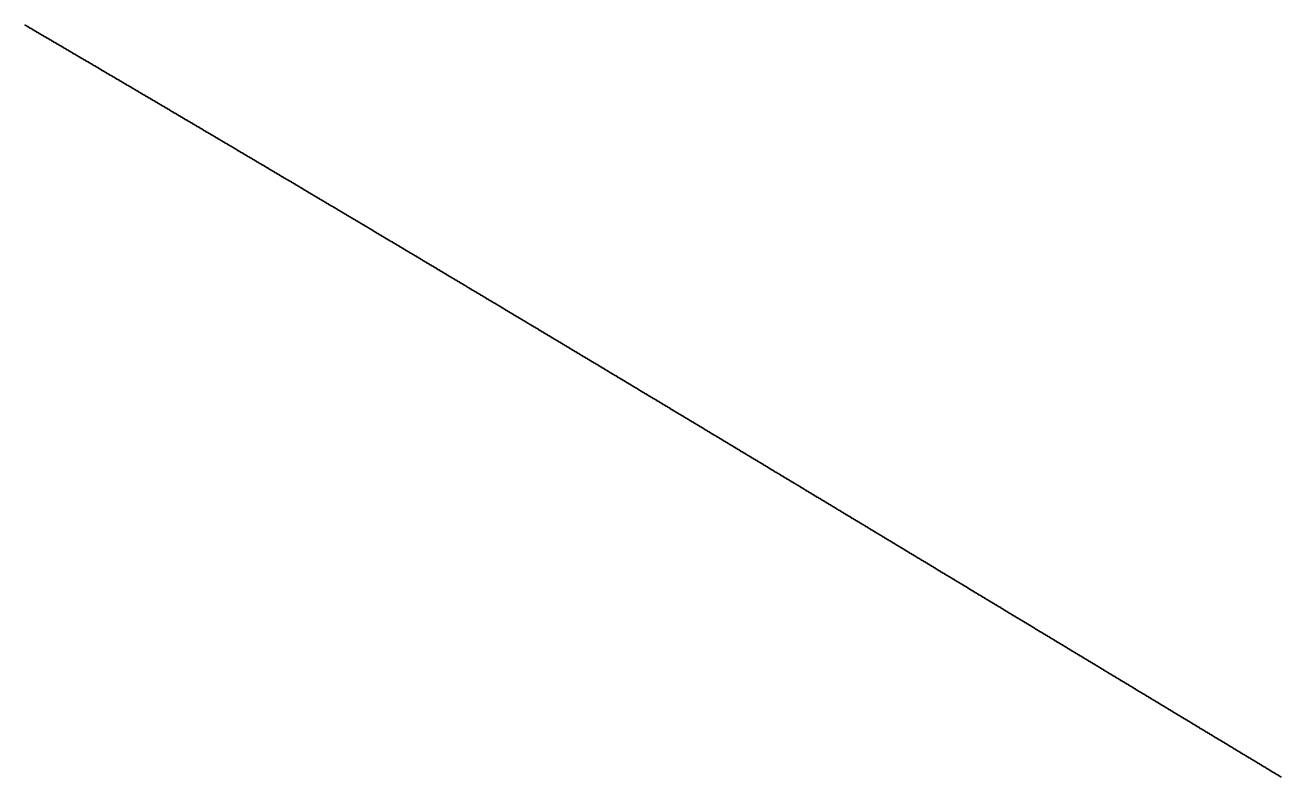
# Model space of a CAD drawing. Header units: metres. Extents: x 0 to 360, y 0 to 49.
# Drawn here: x 270.01 to 281.25, y 24.06 to 30.78 of the extents above; entities that cross this region are included whole.
import ezdxf

# ---------------------------------------------------------------- set-up
doc = ezdxf.new("R2010")
doc.units = ezdxf.units.M

msp = doc.modelspace()

# ---------------------------------------------------------------- linework, layer by layer
for p in [(270.006, 30.785), (270.013, 30.781), (270.019, 30.777), (270.026, 30.773), (270.033, 30.769), (270.039, 30.765), (270.046, 30.761), (270.052, 30.758), (270.059, 30.754), (270.066, 30.75), (270.072, 30.746), (270.079, 30.742), (270.086, 30.738), (270.092, 30.734), (270.099, 30.73), (270.105, 30.727), (270.112, 30.723), (270.119, 30.719), (270.125, 30.715), (270.132, 30.711), (270.138, 30.707), (270.145, 30.703), (270.152, 30.699), (270.158, 30.696), (270.165, 30.692), (270.172, 30.688), (270.178, 30.684), (270.185, 30.68), (270.191, 30.676), (270.198, 30.672), (270.205, 30.668), (270.211, 30.665), (270.218, 30.661), (270.225, 30.657), (270.231, 30.653), (270.238, 30.649), (270.244, 30.645), (270.251, 30.641), (270.258, 30.637), (270.264, 30.633), (270.271, 30.63), (270.278, 30.626), (270.284, 30.622), (270.291, 30.618), (270.297, 30.614), (270.304, 30.61), (270.311, 30.606), (270.317, 30.602), (270.324, 30.599), (270.331, 30.595), (270.337, 30.591), (270.344, 30.587), (270.35, 30.583), (270.357, 30.579), (270.364, 30.575), (270.37, 30.571), (270.377, 30.567), (270.384, 30.564), (270.39, 30.56), (270.397, 30.556), (270.403, 30.552), (270.41, 30.548), (270.417, 30.544), (270.423, 30.54), (270.43, 30.536), (270.437, 30.532), (270.443, 30.529), (270.45, 30.525), (270.456, 30.521), (270.463, 30.517), (270.47, 30.513), (270.476, 30.509), (270.483, 30.505), (270.49, 30.501), (270.496, 30.497), (270.503, 30.493), (270.51, 30.49), (270.516, 30.486), (270.523, 30.482), (270.529, 30.478), (270.536, 30.474), (270.543, 30.47), (270.549, 30.466), (270.556, 30.462), (270.563, 30.458), (270.569, 30.455), (270.576, 30.451), (270.583, 30.447), (270.589, 30.443), (270.596, 30.439), (270.602, 30.435), (270.609, 30.431), (270.616, 30.427), (270.622, 30.423), (270.629, 30.419), (270.636, 30.416), (270.642, 30.412), (270.649, 30.408), (270.656, 30.404), (270.662, 30.4), (270.669, 30.396), (270.675, 30.392), (270.682, 30.388), (270.689, 30.384), (270.695, 30.38), (270.702, 30.377), (270.709, 30.373), (270.715, 30.369), (270.722, 30.365), (270.729, 30.361), (270.735, 30.357), (270.742, 30.353), (270.748, 30.349), (270.755, 30.345), (270.762, 30.341), (270.768, 30.337), (270.775, 30.334), (270.782, 30.33), (270.788, 30.326), (270.795, 30.322), (270.802, 30.318), (270.808, 30.314), (270.815, 30.31), (270.822, 30.306), (270.828, 30.302), (270.835, 30.298), (270.841, 30.295), (270.848, 30.291), (270.855, 30.287), (270.861, 30.283), (270.868, 30.279), (270.875, 30.275), (270.881, 30.271), (270.888, 30.267), (270.895, 30.263), (270.901, 30.259), (270.908, 30.255), (270.915, 30.251), (270.921, 30.248), (270.928, 30.244), (270.934, 30.24), (270.941, 30.236), (270.948, 30.232), (270.954, 30.228), (270.961, 30.224), (270.968, 30.22), (270.974, 30.216), (270.981, 30.212), (270.988, 30.208), (270.994, 30.205), (271.001, 30.201), (271.008, 30.197), (271.014, 30.193), (271.021, 30.189), (271.028, 30.185), (271.034, 30.181), (271.041, 30.177), (271.048, 30.173), (271.054, 30.169), (271.061, 30.165), (271.068, 30.161), (271.074, 30.158), (271.081, 30.154), (271.087, 30.15), (271.094, 30.146), (271.101, 30.142), (271.107, 30.138), (271.114, 30.134), (271.121, 30.13), (271.127, 30.126), (271.134, 30.122), (271.141, 30.118), (271.147, 30.114), (271.154, 30.11), (271.161, 30.107), (271.167, 30.103), (271.174, 30.099), (271.181, 30.095), (271.187, 30.091), (271.194, 30.087), (271.201, 30.083), (271.207, 30.079), (271.214, 30.075), (271.221, 30.071), (271.227, 30.067), (271.234, 30.063), (271.241, 30.059), (271.247, 30.055), (271.254, 30.052), (271.261, 30.048), (271.267, 30.044), (271.274, 30.04), (271.281, 30.036), (271.287, 30.032), (271.294, 30.028), (271.3, 30.024), (271.307, 30.02), (271.314, 30.016), (271.32, 30.012), (271.327, 30.008), (271.334, 30.004), (271.34, 30), (271.347, 29.997), (271.354, 29.993), (271.36, 29.989), (271.367, 29.985), (271.374, 29.981), (271.38, 29.977), (271.387, 29.973), (271.394, 29.969), (271.4, 29.965), (271.407, 29.961), (271.414, 29.957), (271.42, 29.953), (271.427, 29.949), (271.434, 29.945), (271.44, 29.941), (271.447, 29.938), (271.454, 29.934), (271.46, 29.93), (271.467, 29.926), (271.474, 29.922), (271.48, 29.918), (271.487, 29.914), (271.494, 29.91), (271.5, 29.906), (271.507, 29.902), (271.514, 29.898), (271.52, 29.894), (271.527, 29.89), (271.534, 29.886), (271.54, 29.882), (271.547, 29.878), (271.554, 29.875), (271.56, 29.871), (271.567, 29.867), (271.574, 29.863), (271.58, 29.859), (271.587, 29.855), (271.594, 29.851), (271.6, 29.847), (271.607, 29.843), (271.614, 29.839), (271.62, 29.835), (271.627, 29.831), (271.634, 29.827), (271.641, 29.823), (271.647, 29.819), (271.654, 29.815), (271.661, 29.811), (271.667, 29.807), (271.674, 29.804), (271.681, 29.8), (271.687, 29.796), (271.694, 29.792), (271.701, 29.788), (271.707, 29.784), (271.714, 29.78), (271.721, 29.776), (271.727, 29.772), (271.734, 29.768), (271.741, 29.764), (271.747, 29.76), (271.754, 29.756), (271.761, 29.752), (271.767, 29.748), (271.774, 29.744), (271.781, 29.74), (271.787, 29.736), (271.794, 29.732), (271.801, 29.728), (271.807, 29.725), (271.814, 29.721), (271.821, 29.717), (271.827, 29.713), (271.834, 29.709), (271.841, 29.705), (271.848, 29.701), (271.854, 29.697), (271.861, 29.693), (271.868, 29.689), (271.874, 29.685), (271.881, 29.681), (271.888, 29.677), (271.894, 29.673), (271.901, 29.669), (271.908, 29.665), (271.914, 29.661), (271.921, 29.657), (271.928, 29.653), (271.934, 29.649), (271.941, 29.645), (271.948, 29.641), (271.954, 29.638), (271.961, 29.634), (271.968, 29.63), (271.974, 29.626), (271.981, 29.622), (271.988, 29.618), (271.995, 29.614), (272.001, 29.61), (272.008, 29.606), (272.015, 29.602), (272.021, 29.598), (272.028, 29.594), (272.035, 29.59), (272.041, 29.586), (272.048, 29.582), (272.055, 29.578), (272.061, 29.574), (272.068, 29.57), (272.075, 29.566), (272.081, 29.562), (272.088, 29.558), (272.095, 29.554), (272.102, 29.55), (272.108, 29.546), (272.115, 29.542), (272.122, 29.538), (272.128, 29.535), (272.135, 29.531), (272.142, 29.527), (272.148, 29.523), (272.155, 29.519), (272.162, 29.515), (272.168, 29.511), (272.175, 29.507), (272.182, 29.503), (272.189, 29.499), (272.195, 29.495), (272.202, 29.491), (272.209, 29.487), (272.215, 29.483), (272.222, 29.479), (272.229, 29.475), (272.235, 29.471), (272.242, 29.467), (272.249, 29.463), (272.255, 29.459), (272.262, 29.455), (272.269, 29.451), (272.276, 29.447), (272.282, 29.443), (272.289, 29.439), (272.296, 29.435), (272.302, 29.431), (272.309, 29.427), (272.316, 29.423), (272.322, 29.419), (272.329, 29.415), (272.336, 29.411), (272.343, 29.407), (272.349, 29.404), (272.356, 29.4), (272.363, 29.396), (272.369, 29.392), (272.376, 29.388), (272.383, 29.384), (272.389, 29.38), (272.396, 29.376), (272.403, 29.372), (272.41, 29.368), (272.416, 29.364), (272.423, 29.36), (272.43, 29.356), (272.436, 29.352), (272.443, 29.348), (272.45, 29.344), (272.456, 29.34), (272.463, 29.336), (272.47, 29.332), (272.477, 29.328), (272.483, 29.324), (272.49, 29.32), (272.497, 29.316), (272.503, 29.312), (272.51, 29.308), (272.517, 29.304), (272.524, 29.3), (272.53, 29.296), (272.537, 29.292), (272.544, 29.288), (272.55, 29.284), (272.557, 29.28), (272.564, 29.276), (272.57, 29.272), (272.577, 29.268), (272.584, 29.264), (272.591, 29.26), (272.597, 29.256), (272.604, 29.252), (272.611, 29.248), (272.617, 29.244), (272.624, 29.24), (272.631, 29.236), (272.638, 29.232), (272.644, 29.228), (272.651, 29.224), (272.658, 29.22), (272.664, 29.216), (272.671, 29.212), (272.678, 29.208), (272.685, 29.204), (272.691, 29.2), (272.698, 29.196), (272.705, 29.192), (272.711, 29.188), (272.718, 29.184), (272.725, 29.18), (272.732, 29.176), (272.738, 29.172), (272.745, 29.168), (272.752, 29.164), (272.758, 29.16), (272.765, 29.157), (272.772, 29.153), (272.779, 29.149), (272.785, 29.145), (272.792, 29.141), (272.799, 29.137), (272.805, 29.133), (272.812, 29.129), (272.819, 29.125), (272.826, 29.121), (272.832, 29.117), (272.839, 29.113), (272.846, 29.109), (272.852, 29.105), (272.859, 29.101), (272.866, 29.097), (272.873, 29.093), (272.879, 29.089), (272.886, 29.085), (272.893, 29.081), (272.899, 29.077), (272.906, 29.073), (272.913, 29.069), (272.92, 29.065), (272.926, 29.061), (272.933, 29.057), (272.94, 29.053), (272.946, 29.049), (272.953, 29.045), (272.96, 29.041), (272.967, 29.037), (272.973, 29.033), (272.98, 29.029), (272.987, 29.025), (272.994, 29.021), (273, 29.017), (273.007, 29.013), (273.014, 29.009), (273.02, 29.005), (273.027, 29.001), (273.034, 28.997), (273.041, 28.993), (273.047, 28.989), (273.054, 28.985), (273.061, 28.981), (273.068, 28.977), (273.074, 28.973), (273.081, 28.969), (273.088, 28.965), (273.094, 28.961), (273.101, 28.957), (273.108, 28.953), (273.115, 28.949), (273.121, 28.945), (273.128, 28.941), (273.135, 28.936), (273.142, 28.932), (273.148, 28.928), (273.155, 28.924), (273.162, 28.92), (273.168, 28.916), (273.175, 28.912), (273.182, 28.908), (273.189, 28.904), (273.195, 28.9), (273.202, 28.896), (273.209, 28.892), (273.216, 28.888), (273.222, 28.884), (273.229, 28.88), (273.236, 28.876), (273.242, 28.872), (273.249, 28.868), (273.256, 28.864), (273.263, 28.86), (273.269, 28.856), (273.276, 28.852), (273.283, 28.848), (273.29, 28.844), (273.296, 28.84), (273.303, 28.836), (273.31, 28.832), (273.317, 28.828), (273.323, 28.824), (273.33, 28.82), (273.337, 28.816), (273.344, 28.812), (273.35, 28.808), (273.357, 28.804), (273.364, 28.8), (273.37, 28.796), (273.377, 28.792), (273.384, 28.788), (273.391, 28.784), (273.397, 28.78), (273.404, 28.776), (273.411, 28.772), (273.418, 28.768), (273.424, 28.764), (273.431, 28.76), (273.438, 28.756), (273.445, 28.752), (273.451, 28.748), (273.458, 28.744), (273.465, 28.74), (273.472, 28.736), (273.478, 28.732), (273.485, 28.728), (273.492, 28.724), (273.499, 28.72), (273.505, 28.716), (273.512, 28.712), (273.519, 28.708), (273.526, 28.704), (273.532, 28.7), (273.539, 28.696), (273.546, 28.692), (273.552, 28.687), (273.559, 28.683), (273.566, 28.679), (273.573, 28.675), (273.579, 28.671), (273.586, 28.667), (273.593, 28.663), (273.6, 28.659), (273.606, 28.655), (273.613, 28.651), (273.62, 28.647), (273.627, 28.643), (273.633, 28.639), (273.64, 28.635), (273.647, 28.631), (273.654, 28.627), (273.66, 28.623), (273.667, 28.619), (273.674, 28.615), (273.681, 28.611), (273.687, 28.607), (273.694, 28.603), (273.701, 28.599), (273.708, 28.595), (273.714, 28.591), (273.721, 28.587), (273.728, 28.583), (273.735, 28.579), (273.741, 28.575), (273.748, 28.571), (273.755, 28.567), (273.762, 28.563), (273.768, 28.559), (273.775, 28.555), (273.782, 28.551), (273.789, 28.546), (273.795, 28.542), (273.802, 28.538), (273.809, 28.534), (273.816, 28.53), (273.822, 28.526), (273.829, 28.522), (273.836, 28.518), (273.843, 28.514), (273.85, 28.51), (273.856, 28.506), (273.863, 28.502), (273.87, 28.498), (273.877, 28.494), (273.883, 28.49), (273.89, 28.486), (273.897, 28.482), (273.904, 28.478), (273.91, 28.474), (273.917, 28.47), (273.924, 28.466), (273.931, 28.462), (273.937, 28.458), (273.944, 28.454), (273.951, 28.45), (273.958, 28.446), (273.964, 28.442), (273.971, 28.437), (273.978, 28.433), (273.985, 28.429), (273.991, 28.425), (273.998, 28.421), (274.005, 28.417), (274.012, 28.413), (274.019, 28.409), (274.025, 28.405), (274.032, 28.401), (274.039, 28.397), (274.046, 28.393), (274.052, 28.389), (274.059, 28.385), (274.066, 28.381), (274.073, 28.377), (274.079, 28.373), (274.086, 28.369), (274.093, 28.365), (274.1, 28.361), (274.106, 28.357), (274.113, 28.353), (274.12, 28.349), (274.127, 28.344), (274.134, 28.34), (274.14, 28.336), (274.147, 28.332), (274.154, 28.328), (274.161, 28.324), (274.167, 28.32), (274.174, 28.316), (274.181, 28.312), (274.188, 28.308), (274.194, 28.304), (274.201, 28.3), (274.208, 28.296), (274.215, 28.292), (274.222, 28.288), (274.228, 28.284), (274.235, 28.28), (274.242, 28.276), (274.249, 28.272), (274.255, 28.268), (274.262, 28.263), (274.269, 28.259), (274.276, 28.255), (274.282, 28.251), (274.289, 28.247), (274.296, 28.243), (274.303, 28.239), (274.31, 28.235), (274.316, 28.231), (274.323, 28.227), (274.33, 28.223), (274.337, 28.219), (274.343, 28.215), (274.35, 28.211), (274.357, 28.207), (274.364, 28.203), (274.371, 28.199), (274.377, 28.195), (274.384, 28.19), (274.391, 28.186), (274.398, 28.182), (274.404, 28.178), (274.411, 28.174), (274.418, 28.17), (274.425, 28.166), (274.432, 28.162), (274.438, 28.158), (274.445, 28.154), (274.452, 28.15), (274.459, 28.146), (274.465, 28.142), (274.472, 28.138), (274.479, 28.134), (274.486, 28.13), (274.493, 28.126), (274.499, 28.121), (274.506, 28.117), (274.513, 28.113), (274.52, 28.109), (274.527, 28.105), (274.533, 28.101), (274.54, 28.097), (274.547, 28.093), (274.554, 28.089), (274.56, 28.085), (274.567, 28.081), (274.574, 28.077), (274.581, 28.073), (274.588, 28.069), (274.594, 28.065), (274.601, 28.061), (274.608, 28.056), (274.615, 28.052), (274.622, 28.048), (274.628, 28.044), (274.635, 28.04), (274.642, 28.036), (274.649, 28.032), (274.655, 28.028), (274.662, 28.024), (274.669, 28.02), (274.676, 28.016), (274.683, 28.012), (274.689, 28.008), (274.696, 28.004), (274.703, 28), (274.71, 27.995), (274.717, 27.991), (274.723, 27.987), (274.73, 27.983), (274.737, 27.979), (274.744, 27.975), (274.751, 27.971), (274.757, 27.967), (274.764, 27.963), (274.771, 27.959), (274.778, 27.955), (274.784, 27.951), (274.791, 27.947), (274.798, 27.943), (274.805, 27.938), (274.812, 27.934), (274.818, 27.93), (274.825, 27.926), (274.832, 27.922), (274.839, 27.918), (274.846, 27.914), (274.852, 27.91), (274.859, 27.906), (274.866, 27.902), (274.873, 27.898), (274.88, 27.894), (274.886, 27.89), (274.893, 27.885), (274.9, 27.881), (274.907, 27.877), (274.914, 27.873), (274.92, 27.869), (274.927, 27.865), (274.934, 27.861), (274.941, 27.857), (274.948, 27.853), (274.954, 27.849), (274.961, 27.845), (274.968, 27.841), (274.975, 27.837), (274.982, 27.832), (274.988, 27.828), (274.995, 27.824), (275.002, 27.82), (275.009, 27.816), (275.016, 27.812), (275.022, 27.808), (275.029, 27.804), (275.036, 27.8), (275.043, 27.796), (275.05, 27.792), (275.056, 27.788), (275.063, 27.783), (275.07, 27.779), (275.077, 27.775), (275.084, 27.771), (275.09, 27.767), (275.097, 27.763), (275.104, 27.759), (275.111, 27.755), (275.118, 27.751), (275.125, 27.747), (275.131, 27.743), (275.138, 27.739), (275.145, 27.734), (275.152, 27.73), (275.159, 27.726), (275.165, 27.722), (275.172, 27.718), (275.179, 27.714), (275.186, 27.71), (275.193, 27.706), (275.199, 27.702), (275.206, 27.698), (275.213, 27.694), (275.22, 27.69), (275.227, 27.685), (275.233, 27.681), (275.24, 27.677), (275.247, 27.673), (275.254, 27.669), (275.261, 27.665), (275.268, 27.661), (275.274, 27.657), (275.281, 27.653), (275.288, 27.649), (275.295, 27.645), (275.302, 27.64), (275.308, 27.636), (275.315, 27.632), (275.322, 27.628), (275.329, 27.624), (275.336, 27.62), (275.343, 27.616), (275.349, 27.612), (275.356, 27.608), (275.363, 27.604), (275.37, 27.6), (275.377, 27.595), (275.383, 27.591), (275.39, 27.587), (275.397, 27.583), (275.404, 27.579), (275.411, 27.575), (275.418, 27.571), (275.424, 27.567), (275.431, 27.563), (275.438, 27.559), (275.445, 27.554), (275.452, 27.55), (275.458, 27.546), (275.465, 27.542), (275.472, 27.538), (275.479, 27.534), (275.486, 27.53), (275.493, 27.526), (275.499, 27.522), (275.506, 27.518), (275.513, 27.513), (275.52, 27.509), (275.527, 27.505), (275.533, 27.501), (275.54, 27.497), (275.547, 27.493), (275.554, 27.489), (275.561, 27.485), (275.568, 27.481), (275.574, 27.477), (275.581, 27.472), (275.588, 27.468), (275.595, 27.464), (275.602, 27.46), (275.609, 27.456), (275.615, 27.452), (275.622, 27.448), (275.629, 27.444), (275.636, 27.44), (275.643, 27.436), (275.65, 27.431), (275.656, 27.427), (275.663, 27.423), (275.67, 27.419), (275.677, 27.415), (275.684, 27.411), (275.691, 27.407), (275.697, 27.403), (275.704, 27.399), (275.711, 27.395), (275.718, 27.39), (275.725, 27.386), (275.732, 27.382), (275.738, 27.378), (275.745, 27.374), (275.752, 27.37), (275.759, 27.366), (275.766, 27.362), (275.773, 27.358), (275.779, 27.353), (275.786, 27.349), (275.793, 27.345), (275.8, 27.341), (275.807, 27.337), (275.814, 27.333), (275.82, 27.329), (275.827, 27.325), (275.834, 27.321), (275.841, 27.316), (275.848, 27.312), (275.855, 27.308), (275.861, 27.304), (275.868, 27.3), (275.875, 27.296), (275.882, 27.292), (275.889, 27.288), (275.896, 27.284), (275.902, 27.279), (275.909, 27.275), (275.916, 27.271), (275.923, 27.267), (275.93, 27.263), (275.937, 27.259), (275.943, 27.255), (275.95, 27.251), (275.957, 27.247), (275.964, 27.242), (275.971, 27.238), (275.978, 27.234), (275.985, 27.23), (275.991, 27.226), (275.998, 27.222), (276.005, 27.218), (276.012, 27.214), (276.019, 27.209), (276.026, 27.205), (276.032, 27.201), (276.039, 27.197), (276.046, 27.193), (276.053, 27.189), (276.06, 27.185), (276.067, 27.181), (276.074, 27.177), (276.08, 27.172), (276.087, 27.168), (276.094, 27.164), (276.101, 27.16), (276.108, 27.156), (276.115, 27.152), (276.121, 27.148), (276.128, 27.144), (276.135, 27.139), (276.142, 27.135), (276.149, 27.131), (276.156, 27.127), (276.163, 27.123), (276.169, 27.119), (276.176, 27.115), (276.183, 27.111), (276.19, 27.106), (276.197, 27.102), (276.204, 27.098), (276.211, 27.094), (276.217, 27.09), (276.224, 27.086), (276.231, 27.082), (276.238, 27.078), (276.245, 27.073), (276.252, 27.069), (276.258, 27.065), (276.265, 27.061), (276.272, 27.057), (276.279, 27.053), (276.286, 27.049), (276.293, 27.045), (276.3, 27.04), (276.306, 27.036), (276.313, 27.032), (276.32, 27.028), (276.327, 27.024), (276.334, 27.02), (276.341, 27.016), (276.348, 27.012), (276.354, 27.007), (276.361, 27.003), (276.368, 26.999), (276.375, 26.995), (276.382, 26.991), (276.389, 26.987), (276.396, 26.983), (276.403, 26.979), (276.409, 26.974), (276.416, 26.97), (276.423, 26.966), (276.43, 26.962), (276.437, 26.958), (276.444, 26.954), (276.451, 26.95), (276.457, 26.946), (276.464, 26.941), (276.471, 26.937), (276.478, 26.933), (276.485, 26.929), (276.492, 26.925), (276.499, 26.921), (276.505, 26.917), (276.512, 26.912), (276.519, 26.908), (276.526, 26.904), (276.533, 26.9), (276.54, 26.896), (276.547, 26.892), (276.554, 26.888), (276.56, 26.883), (276.567, 26.879), (276.574, 26.875), (276.581, 26.871), (276.588, 26.867), (276.595, 26.863), (276.602, 26.859), (276.608, 26.855), (276.615, 26.85), (276.622, 26.846), (276.629, 26.842), (276.636, 26.838), (276.643, 26.834), (276.65, 26.83), (276.657, 26.826), (276.663, 26.821), (276.67, 26.817), (276.677, 26.813), (276.684, 26.809), (276.691, 26.805), (276.698, 26.801), (276.705, 26.797), (276.712, 26.792), (276.718, 26.788), (276.725, 26.784), (276.732, 26.78), (276.739, 26.776), (276.746, 26.772), (276.753, 26.768), (276.76, 26.763), (276.767, 26.759), (276.773, 26.755), (276.78, 26.751), (276.787, 26.747), (276.794, 26.743), (276.801, 26.739), (276.808, 26.734), (276.815, 26.73), (276.822, 26.726), (276.828, 26.722), (276.835, 26.718), (276.842, 26.714), (276.849, 26.71), (276.856, 26.705), (276.863, 26.701), (276.87, 26.697), (276.877, 26.693), (276.884, 26.689), (276.89, 26.685), (276.897, 26.681), (276.904, 26.676), (276.911, 26.672), (276.918, 26.668), (276.925, 26.664), (276.932, 26.66), (276.939, 26.656), (276.945, 26.652), (276.952, 26.647), (276.959, 26.643), (276.966, 26.639), (276.973, 26.635), (276.98, 26.631), (276.987, 26.627), (276.994, 26.622), (277.001, 26.618), (277.007, 26.614), (277.014, 26.61), (277.021, 26.606), (277.028, 26.602), (277.035, 26.598), (277.042, 26.593), (277.049, 26.589), (277.056, 26.585), (277.063, 26.581), (277.069, 26.577), (277.076, 26.573), (277.083, 26.569), (277.09, 26.564), (277.097, 26.56), (277.104, 26.556), (277.111, 26.552), (277.118, 26.548), (277.125, 26.544), (277.131, 26.539), (277.138, 26.535), (277.145, 26.531), (277.152, 26.527), (277.159, 26.523), (277.166, 26.519), (277.173, 26.515), (277.18, 26.51), (277.187, 26.506), (277.193, 26.502), (277.2, 26.498), (277.207, 26.494), (277.214, 26.49), (277.221, 26.485), (277.228, 26.481), (277.235, 26.477), (277.242, 26.473), (277.249, 26.469), (277.256, 26.465), (277.262, 26.46), (277.269, 26.456), (277.276, 26.452), (277.283, 26.448), (277.29, 26.444), (277.297, 26.44), (277.304, 26.436), (277.311, 26.431), (277.318, 26.427), (277.325, 26.423), (277.331, 26.419), (277.338, 26.415), (277.345, 26.411), (277.352, 26.406), (277.359, 26.402), (277.366, 26.398), (277.373, 26.394), (277.38, 26.39), (277.387, 26.386), (277.394, 26.381), (277.4, 26.377), (277.407, 26.373), (277.414, 26.369), (277.421, 26.365), (277.428, 26.361), (277.435, 26.356), (277.442, 26.352), (277.449, 26.348), (277.456, 26.344), (277.463, 26.34), (277.47, 26.336), (277.476, 26.331), (277.483, 26.327), (277.49, 26.323), (277.497, 26.319), (277.504, 26.315), (277.511, 26.311), (277.518, 26.306), (277.525, 26.302), (277.532, 26.298), (277.539, 26.294), (277.546, 26.29), (277.552, 26.286), (277.559, 26.281), (277.566, 26.277), (277.573, 26.273), (277.58, 26.269), (277.587, 26.265), (277.594, 26.261), (277.601, 26.256), (277.608, 26.252), (277.615, 26.248), (277.622, 26.244), (277.628, 26.24), (277.635, 26.236), (277.642, 26.231), (277.649, 26.227), (277.656, 26.223), (277.663, 26.219), (277.67, 26.215), (277.677, 26.211), (277.684, 26.206), (277.691, 26.202), (277.698, 26.198), (277.705, 26.194), (277.711, 26.19), (277.718, 26.185), (277.725, 26.181), (277.732, 26.177), (277.739, 26.173), (277.746, 26.169), (277.753, 26.165), (277.76, 26.16), (277.767, 26.156), (277.774, 26.152), (277.781, 26.148), (277.788, 26.144), (277.795, 26.14), (277.801, 26.135), (277.808, 26.131), (277.815, 26.127), (277.822, 26.123), (277.829, 26.119), (277.836, 26.114), (277.843, 26.11), (277.85, 26.106), (277.857, 26.102), (277.864, 26.098), (277.871, 26.094), (277.878, 26.089), (277.885, 26.085), (277.891, 26.081), (277.898, 26.077), (277.905, 26.073), (277.912, 26.069), (277.919, 26.064), (277.926, 26.06), (277.933, 26.056), (277.94, 26.052), (277.947, 26.048), (277.954, 26.043), (277.961, 26.039), (277.968, 26.035), (277.975, 26.031), (277.982, 26.027), (277.988, 26.023), (277.995, 26.018), (278.002, 26.014), (278.009, 26.01), (278.016, 26.006), (278.023, 26.002), (278.03, 25.997), (278.037, 25.993), (278.044, 25.989), (278.051, 25.985), (278.058, 25.981), (278.065, 25.977), (278.072, 25.972), (278.079, 25.968), (278.085, 25.964), (278.092, 25.96), (278.099, 25.956), (278.106, 25.951), (278.113, 25.947), (278.12, 25.943), (278.127, 25.939), (278.134, 25.935), (278.141, 25.93), (278.148, 25.926), (278.155, 25.922), (278.162, 25.918), (278.169, 25.914), (278.176, 25.91), (278.183, 25.905), (278.19, 25.901), (278.196, 25.897), (278.203, 25.893), (278.21, 25.889), (278.217, 25.884), (278.224, 25.88), (278.231, 25.876), (278.238, 25.872), (278.245, 25.868), (278.252, 25.863), (278.259, 25.859), (278.266, 25.855), (278.273, 25.851), (278.28, 25.847), (278.287, 25.843), (278.294, 25.838), (278.301, 25.834), (278.308, 25.83), (278.315, 25.826), (278.321, 25.822), (278.328, 25.817), (278.335, 25.813), (278.342, 25.809), (278.349, 25.805), (278.356, 25.801), (278.363, 25.796), (278.37, 25.792), (278.377, 25.788), (278.384, 25.784), (278.391, 25.78), (278.398, 25.775), (278.405, 25.771), (278.412, 25.767), (278.419, 25.763), (278.426, 25.759), (278.433, 25.754), (278.44, 25.75), (278.447, 25.746), (278.453, 25.742), (278.46, 25.738), (278.467, 25.733), (278.474, 25.729), (278.481, 25.725), (278.488, 25.721), (278.495, 25.717), (278.502, 25.713), (278.509, 25.708), (278.516, 25.704), (278.523, 25.7), (278.53, 25.696), (278.537, 25.692), (278.544, 25.687), (278.551, 25.683), (278.558, 25.679), (278.565, 25.675), (278.572, 25.671), (278.579, 25.666), (278.586, 25.662), (278.593, 25.658), (278.6, 25.654), (278.606, 25.65), (278.613, 25.645), (278.62, 25.641), (278.627, 25.637), (278.634, 25.633), (278.641, 25.629), (278.648, 25.624), (278.655, 25.62), (278.662, 25.616), (278.669, 25.612), (278.676, 25.608), (278.683, 25.603), (278.69, 25.599), (278.697, 25.595), (278.704, 25.591), (278.711, 25.586), (278.718, 25.582), (278.725, 25.578), (278.732, 25.574), (278.739, 25.57), (278.746, 25.565), (278.753, 25.561), (278.76, 25.557), (278.767, 25.553), (278.774, 25.549), (278.781, 25.544), (278.787, 25.54), (278.794, 25.536), (278.801, 25.532), (278.808, 25.528), (278.815, 25.523), (278.822, 25.519), (278.829, 25.515), (278.836, 25.511), (278.843, 25.507), (278.85, 25.502), (278.857, 25.498), (278.864, 25.494), (278.871, 25.49), (278.878, 25.486), (278.885, 25.481), (278.892, 25.477), (278.899, 25.473), (278.906, 25.469), (278.913, 25.464), (278.92, 25.46), (278.927, 25.456), (278.934, 25.452), (278.941, 25.448), (278.948, 25.443), (278.955, 25.439), (278.962, 25.435), (278.969, 25.431), (278.976, 25.427), (278.983, 25.422), (278.99, 25.418), (278.997, 25.414), (279.004, 25.41), (279.011, 25.406), (279.018, 25.401), (279.025, 25.397), (279.032, 25.393), (279.038, 25.389), (279.045, 25.384), (279.052, 25.38), (279.059, 25.376), (279.066, 25.372), (279.073, 25.368), (279.08, 25.363), (279.087, 25.359), (279.094, 25.355), (279.101, 25.351), (279.108, 25.347), (279.115, 25.342), (279.122, 25.338), (279.129, 25.334), (279.136, 25.33), (279.143, 25.325), (279.15, 25.321), (279.157, 25.317), (279.164, 25.313), (279.171, 25.309), (279.178, 25.304), (279.185, 25.3), (279.192, 25.296), (279.199, 25.292), (279.206, 25.288), (279.213, 25.283), (279.22, 25.279), (279.227, 25.275), (279.234, 25.271), (279.241, 25.266), (279.248, 25.262), (279.255, 25.258), (279.262, 25.254), (279.269, 25.25), (279.276, 25.245), (279.283, 25.241), (279.29, 25.237), (279.297, 25.233), (279.304, 25.228), (279.311, 25.224), (279.318, 25.22), (279.325, 25.216), (279.332, 25.212), (279.339, 25.207), (279.346, 25.203), (279.353, 25.199), (279.36, 25.195), (279.367, 25.19), (279.374, 25.186), (279.381, 25.182), (279.388, 25.178), (279.395, 25.174), (279.402, 25.169), (279.409, 25.165), (279.416, 25.161), (279.423, 25.157), (279.43, 25.152), (279.437, 25.148), (279.444, 25.144), (279.451, 25.14), (279.458, 25.136), (279.465, 25.131), (279.472, 25.127), (279.479, 25.123), (279.486, 25.119), (279.493, 25.114), (279.5, 25.11), (279.507, 25.106), (279.514, 25.102), (279.521, 25.098), (279.528, 25.093), (279.535, 25.089), (279.542, 25.085), (279.549, 25.081), (279.556, 25.076), (279.563, 25.072), (279.57, 25.068), (279.577, 25.064), (279.584, 25.059), (279.591, 25.055), (279.598, 25.051), (279.605, 25.047), (279.612, 25.043), (279.619, 25.038), (279.626, 25.034), (279.633, 25.03), (279.64, 25.026), (279.647, 25.021), (279.654, 25.017), (279.661, 25.013), (279.668, 25.009), (279.675, 25.004), (279.682, 25), (279.689, 24.996), (279.696, 24.992), (279.703, 24.988), (279.71, 24.983), (279.717, 24.979), (279.724, 24.975), (279.731, 24.971), (279.738, 24.966), (279.745, 24.962), (279.752, 24.958), (279.759, 24.954), (279.766, 24.949), (279.773, 24.945), (279.78, 24.941), (279.787, 24.937), (279.794, 24.933), (279.801, 24.928), (279.808, 24.924), (279.815, 24.92), (279.822, 24.916), (279.829, 24.911), (279.836, 24.907), (279.843, 24.903), (279.85, 24.899), (279.857, 24.894), (279.864, 24.89), (279.871, 24.886), (279.878, 24.882), (279.885, 24.877), (279.892, 24.873), (279.899, 24.869), (279.906, 24.865), (279.913, 24.861), (279.92, 24.856), (279.927, 24.852), (279.934, 24.848), (279.941, 24.844), (279.948, 24.839), (279.955, 24.835), (279.962, 24.831), (279.97, 24.827), (279.977, 24.822), (279.984, 24.818), (279.991, 24.814), (279.998, 24.81), (280.005, 24.805), (280.012, 24.801), (280.019, 24.797), (280.026, 24.793), (280.033, 24.788), (280.04, 24.784), (280.047, 24.78), (280.054, 24.776), (280.061, 24.772), (280.068, 24.767), (280.075, 24.763), (280.082, 24.759), (280.089, 24.755), (280.096, 24.75), (280.103, 24.746), (280.11, 24.742), (280.117, 24.738), (280.124, 24.733), (280.131, 24.729), (280.138, 24.725), (280.145, 24.721), (280.152, 24.716), (280.159, 24.712), (280.166, 24.708), (280.173, 24.704), (280.18, 24.699), (280.187, 24.695), (280.194, 24.691), (280.201, 24.687), (280.208, 24.682), (280.215, 24.678), (280.223, 24.674), (280.23, 24.67), (280.237, 24.665), (280.244, 24.661), (280.251, 24.657), (280.258, 24.653), (280.265, 24.648), (280.272, 24.644), (280.279, 24.64), (280.286, 24.636), (280.293, 24.631), (280.3, 24.627), (280.307, 24.623), (280.314, 24.619), (280.321, 24.614), (280.328, 24.61), (280.335, 24.606), (280.342, 24.602), (280.349, 24.597), (280.356, 24.593), (280.363, 24.589), (280.37, 24.585), (280.377, 24.58), (280.384, 24.576), (280.391, 24.572), (280.398, 24.568), (280.406, 24.563), (280.413, 24.559), (280.42, 24.555), (280.427, 24.551), (280.434, 24.546), (280.441, 24.542), (280.448, 24.538), (280.455, 24.534), (280.462, 24.529), (280.469, 24.525), (280.476, 24.521), (280.483, 24.517), (280.49, 24.512), (280.497, 24.508), (280.504, 24.504), (280.511, 24.5), (280.518, 24.495), (280.525, 24.491), (280.532, 24.487), (280.539, 24.483), (280.546, 24.478), (280.553, 24.474), (280.561, 24.47), (280.568, 24.466), (280.575, 24.461), (280.582, 24.457), (280.589, 24.453), (280.596, 24.449), (280.603, 24.444), (280.61, 24.44), (280.617, 24.436), (280.624, 24.432), (280.631, 24.427), (280.638, 24.423), (280.645, 24.419), (280.652, 24.415), (280.659, 24.41), (280.666, 24.406), (280.673, 24.402), (280.68, 24.398), (280.688, 24.393), (280.695, 24.389), (280.702, 24.385), (280.709, 24.381), (280.716, 24.376), (280.723, 24.372), (280.73, 24.368), (280.737, 24.364), (280.744, 24.359), (280.751, 24.355), (280.758, 24.351), (280.765, 24.347), (280.772, 24.342), (280.779, 24.338), (280.786, 24.334), (280.793, 24.329), (280.8, 24.325), (280.808, 24.321), (280.815, 24.317), (280.822, 24.312), (280.829, 24.308), (280.836, 24.304), (280.843, 24.3), (280.85, 24.295), (280.857, 24.291), (280.864, 24.287), (280.871, 24.283), (280.878, 24.278), (280.885, 24.274), (280.892, 24.27), (280.899, 24.266), (280.906, 24.261), (280.914, 24.257), (280.921, 24.253), (280.928, 24.249), (280.935, 24.244), (280.942, 24.24), (280.949, 24.236), (280.956, 24.231), (280.963, 24.227), (280.97, 24.223), (280.977, 24.219), (280.984, 24.214), (280.991, 24.21), (280.998, 24.206), (281.005, 24.202), (281.012, 24.197), (281.02, 24.193), (281.027, 24.189), (281.034, 24.185), (281.041, 24.18), (281.048, 24.176), (281.055, 24.172), (281.062, 24.167), (281.069, 24.163), (281.076, 24.159), (281.083, 24.155), (281.09, 24.15), (281.097, 24.146), (281.104, 24.142), (281.112, 24.138), (281.119, 24.133), (281.126, 24.129), (281.133, 24.125), (281.14, 24.121), (281.147, 24.116), (281.154, 24.112), (281.161, 24.108), (281.168, 24.103), (281.175, 24.099), (281.182, 24.095), (281.189, 24.091), (281.197, 24.086), (281.204, 24.082), (281.211, 24.078), (281.218, 24.074), (281.225, 24.069), (281.232, 24.065), (281.239, 24.061), (281.246, 24.057)]:
    msp.add_point(p)

doc.saveas('drawing.dxf')
